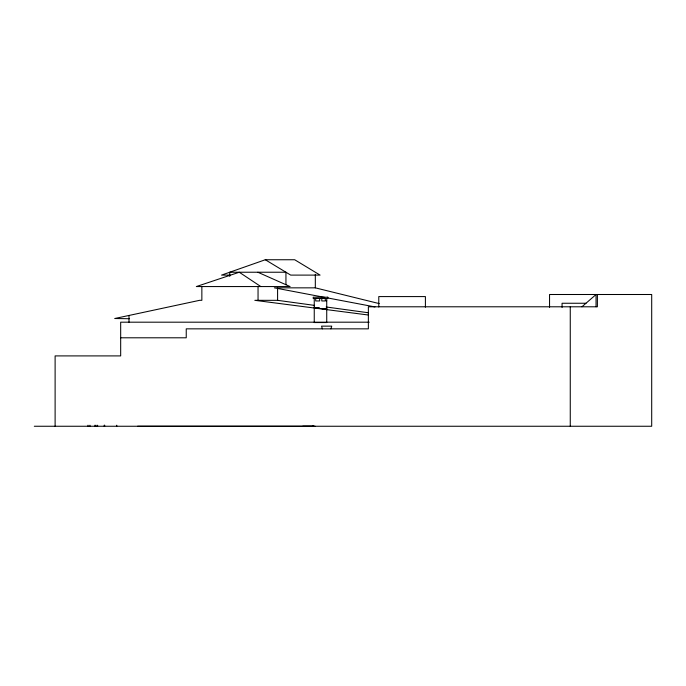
<?xml version="1.0" encoding="UTF-8"?>
<svg xmlns="http://www.w3.org/2000/svg" width="686" height="686" viewBox="0 0 686 686"><rect width="100%" height="100%" fill="white"/><g stroke="black" fill="none" stroke-linecap="round" stroke-linejoin="round"><path stroke-width="1.03" d="M313.476 426.255L137.603 426.255M314.248 307.602L314.248 307.114M326.733 308.726L326.733 309.215L322.574 308.674M425.406 307.208L425.406 296.584L378.775 296.584L378.775 306.994M581.934 306.788L596.048 294.5L596.048 306.788M312.833 425.843L312.404 426.255M265.302 259.745L290.692 275.103L320.07 275.103L294.688 259.745L265.302 259.745L221.552 275.103L230.042 275.103M379.238 303.598L315.32 287.846L274.374 287.846L324.667 297.381M314.557 305.39L277.59 300.331L254.832 300.331L368.202 314.994M325.901 300.751L326.733 300.751M585.981 303.255L562.066 303.255L562.066 307.422M369.214 322.188L120.676 322.188L120.676 355.905L55.112 355.905L55.112 426.255M120.676 337.795L186.24 337.795L186.24 328.843L368.365 328.843L368.365 306.788L597.395 306.788L597.395 294.5M313.476 426.22L314.008 426.22M34.3 426.255L651.7 426.255L651.7 294.5L549.546 294.5L549.546 307.311M129.285 318.733L114.716 318.518L199.772 300.288L201.856 300.331L201.856 286.799M315.088 426.255L302.749 426.255M316.332 307.662L319.453 308.057M322.574 308.451L326.733 308.974M316.332 307.868L319.453 308.271M314.248 307.731L326.733 309.343M326.167 306.976L368.408 312.765M327.814 297.973L374.968 306.916M257.842 272.231L290.084 286.559L196.342 286.559L239.26 272.231L260.817 286.559M570.263 306.788L570.263 426.255M330.909 328.843L331.741 326.142L321.545 326.142L322.377 328.843M326.733 298.461L326.733 322.549L314.248 322.549L314.248 298.461M325.284 298.461L325.284 300.957L321.785 300.957L321.785 298.461M319.667 298.461L319.667 300.957L315.714 300.957L315.714 298.461M315.32 274.314L315.32 287.846M285.942 284.724L285.942 272.231L229.741 272.231L229.741 276.398M277.59 287.846L277.59 300.331M258.047 286.799L258.047 300.331M129.002 315.946L129.002 322.188M116.757 425.217L116.757 426.255M104.684 425.217L104.684 426.255M104.203 425.217L104.203 426.255M97.609 425.217L97.609 426.255M95.963 425.217L95.963 426.255M94.934 425.217L94.934 426.255M89.943 425.217L89.943 426.255M87.997 425.217L87.997 426.255M327.779 297.21L313.21 297.21L313.21 298.461L327.779 298.461L327.779 297.21"/></g></svg>
